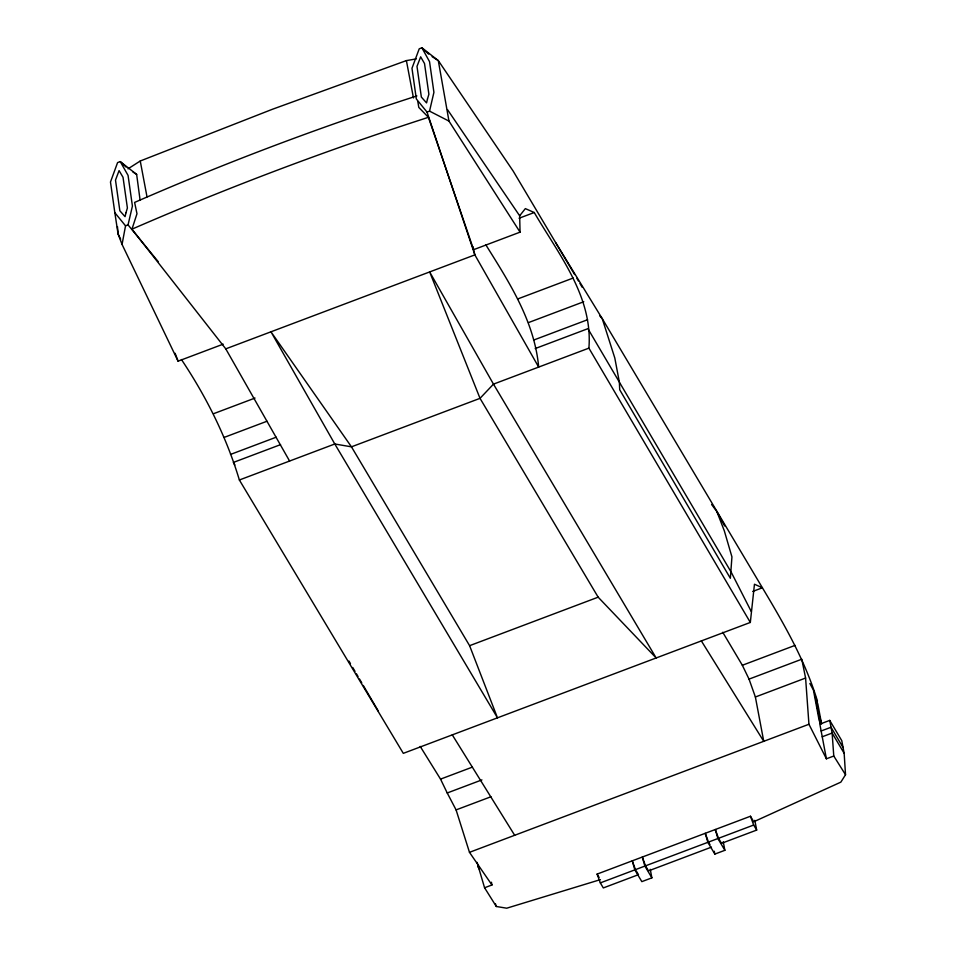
<?xml version="1.0" encoding="UTF-8"?>
<svg xmlns="http://www.w3.org/2000/svg" width="956" height="956" viewBox="0 0 956 956"><rect width="100%" height="100%" fill="white"/><g stroke="black" fill="none" stroke-linecap="round" stroke-linejoin="round"><path stroke-width="1.43" d="M181.425 359.504C206.365 396.824 226.429 437 239.37 479.996L403.312 753.352L750.329 622.44L754.463 584.224L762.398 587.785C784.016 623.886 805.107 660.441 817.392 700.927L816.878 703.855M223.166 344.16L178.079 361.165L122.057 244.437L125.535 225.819L114.84 212.71L110.478 182.022L117.576 162.604L120.241 161.6L136.648 174.398L140.126 200.378M158.134 261.538L128.044 224.875L132.418 206.078L128.056 175.39L120.241 161.6L126.061 167.037M427.033 112.079L429.543 111.135L433.916 92.338L429.543 61.65L421.895 47.8L419.23 48.804L411.976 68.282L416.338 98.97L427.033 112.079L474.857 254.882L538.67 367.08C534.571 321.467 509.357 282.522 485.744 244.7M289.596 461.043L225.771 348.856L131.964 229.165L136.983 213.738L134.605 202.421C226.751 162.197 321.156 126.67 416.888 95.923M829.736 720.394L832.126 733.049L833.775 756.029L826.402 758.813L819.842 724.122L829.736 720.394L841.77 740.661L844.16 753.316L845.522 774.742L840.85 782.139L753.734 821.766L750.46 816.245L597.106 874.095L600.32 882.89L603.32 887.933L638.477 874.668L636.23 870.892M225.771 348.856L474.857 254.882L473.602 249.683L520.064 232.153L519.658 215.793L525.346 208.611L534.249 212.519C558.722 254.475 593.055 296.635 588.896 348.139L750.329 622.44M127.996 168.842L140.245 161.002L272.352 109.295L406.396 60.598L416.302 58.913M131.964 229.165C228.843 187.041 327.896 149.733 428.431 117.313L473.602 249.683L473.077 246.875M125.535 225.819L128.044 224.875M519.048 218.243L534.249 212.519M213.606 413.685L255.037 398.055M517.925 298.881L573.17 278.041M224.182 437.394L266.999 421.238M528.513 322.578L583.746 301.738M230.516 454.435L276.188 437.203M533.579 340.097L587.558 319.734M280.55 444.636L233.372 462.429L234.865 464.975M535.181 348.57L587.904 328.673L731.364 572.477L751.332 611.649M239.37 479.996L334.791 443.99L351.461 446.834L480.02 398.341L493.475 384.133L588.896 348.139M469.599 645.682L497.479 717.837L334.791 443.99L270.966 331.804L351.461 446.834L469.599 645.682L598.157 597.177L656.163 657.967L493.475 384.133L429.662 271.934L480.02 398.341L598.157 597.177M752.707 591.441L762.398 587.785L602.244 318.647L555.651 242.597M420.198 746.397L440.537 779.128L472.443 767.094M722.736 632.263L742.346 665.268L795.069 645.372M440.537 779.128L447.229 792.978L481.92 779.893M742.346 665.268L749.038 679.118L801.773 659.222L805.597 678.043L808.943 724.266L826.402 758.813M447.229 792.978L456.084 809.899L490.954 796.754M701.357 640.914L763.748 741.318L755.383 696.996L805.597 678.043M456.084 809.899L469.48 852.334L808.943 724.266M821.144 730.993L831.027 727.265L843.072 747.532M822.232 736.777L832.126 733.049L844.16 753.316M477.08 862.348L484.573 887.765L491.946 884.981L491.432 882.233M600.32 882.89L644.882 866.088L651.873 877.847L641.835 881.635L634.844 869.876L632.263 860.842L635.477 869.625M644.882 866.088L642.301 857.042L645.515 865.837L717.884 838.543L724.875 850.302L714.837 854.09L707.846 842.332L705.265 833.297L708.026 840.838M718.518 838.304L753.675 825.04L756.674 830.083L721.517 843.335L718.518 838.304L715.303 829.509L717.884 838.543M711.479 847.124L648.515 870.88L645.515 865.837M600.392 879.628L506.716 908.2L496.319 906.491L484.573 887.765M429.543 111.135L448.973 121.101L520.064 232.153M432.124 56.631L438.302 60.598L513.121 170.993L574.64 274.563M132.944 172.02L136.648 174.398M428.682 54.133L421.895 47.8L438.302 60.598L448.973 121.101M428.431 117.313L418.8 107.431L417.844 101.671M599.818 315.97L602.244 318.647L614.804 358.01L619.357 382.125L619.715 389.773L730.348 578.284L731.938 556.894L724.325 530.867L716.833 511.52L711.599 504.481M491.946 884.981L469.48 852.334M447.492 109.617L519.658 215.793M833.775 756.029L845.522 774.742M452.284 734.877L514.675 835.281M576.922 278.387L578.44 280.945M579.957 283.502L582.24 287.338M708.48 842.093L709.973 844.614M597.106 874.095L599.077 877.417M477.904 866.686L479.398 869.219M348.976 661.074L350.47 663.631M352.728 667.479L354.987 671.327M356.492 673.896L357.998 676.466M359.504 679.023L361.762 682.871M363.268 685.44L378.325 711.085M716.833 511.52L724.648 525.955M809.863 683.492L813.413 690.065L819.113 720.274L820.487 723.871L815.384 696.888L817.858 704.213L821.24 722.091L818.766 714.765M120.659 239.275L118.054 233.897L114.84 212.71M122.057 244.437L118.054 233.897L117.469 226.62M175.115 353.278L178.079 361.165M750.46 816.245L753.675 825.04M749.038 679.118L755.383 696.996M819.125 716.689L821.598 724.015M495.411 903.695L496.319 906.491M754.834 820.332L756.674 830.083M723.262 841.758L724.875 850.302M714.299 851.246L714.837 854.09M650.259 869.303L651.873 877.847M406.396 60.598L413.458 97.942M140.245 161.002L147.021 196.912M125.977 212.746L125.069 216.665L119.859 210.81L115.497 180.122L119.082 170.61L123.025 177.29L127.399 207.978L125.977 212.746M427.475 99.006L426.567 102.925L421.357 97.07L416.995 66.382L420.664 56.834L424.524 63.55L428.885 94.238L427.475 99.006"/></g></svg>
